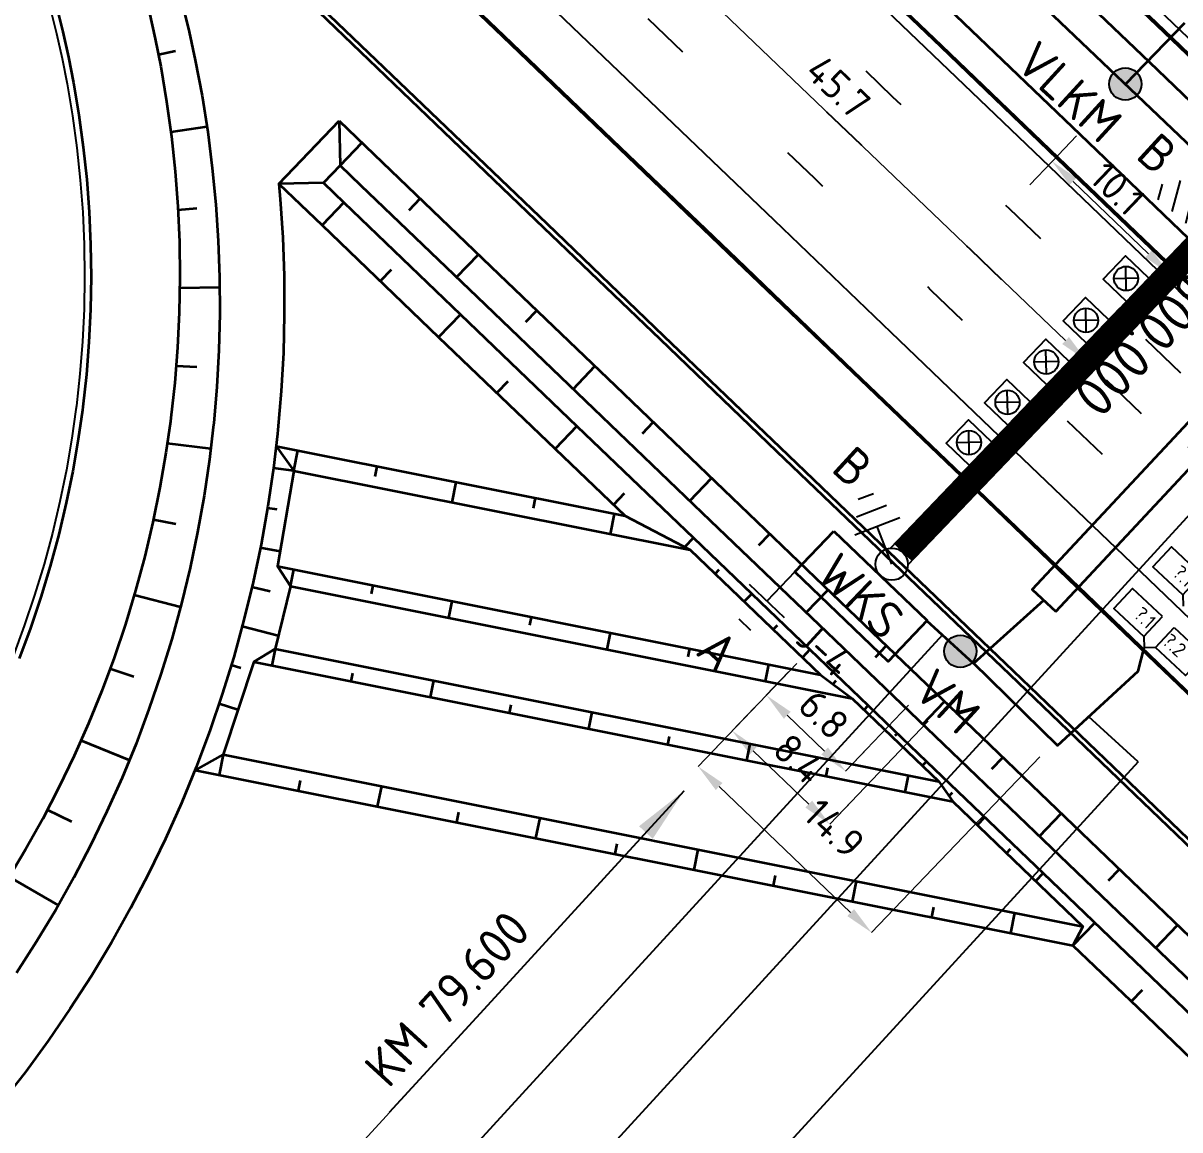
# Model space of a CAD drawing. Header units: metres. Extents: x 134219 to 139178, y 438661 to 444352.
# Drawn here: x 138514.3 to 138586, y 439137 to 439205.5 of the extents above; entities that cross this region are included whole.
import ezdxf
from ezdxf.enums import TextEntityAlignment as Align

# ---------------------------------------------------------------- set-up
doc = ezdxf.new("R2010")
doc.units = ezdxf.units.M
doc.linetypes.add('13strp', pattern=[4, 1, -3])
doc.linetypes.add('39strp', pattern=[12, 3, -9])
doc.layers.get('DEFPOINTS').update_dxf_attribs({"color": 193})
for name, color, linetype, lineweight in [('N-WE-AM-KILOMETRERING-S', 7, 'Continuous', 25), ('N-WE-KL-DATA-S', 10, 'Continuous', 25), ('N-WE-KL-DATA-T18', 1, 'Continuous', 18), ('N-WE-KL-DATA-T25', 7, 'Continuous', 25), ('N-WE-KL-ET_AARDING-S', 7, 'Continuous', 25), ('N-WE-KL-ET_AARDING_AARDELECTRODE-T18', 10, 'Continuous', 18), ('N-WE-KL-ET_AARDING_AARDELECTRODE-T25', 7, 'Continuous', 25), ('N-WE-KL-ET_HULPSTUK_MOF-S', 10, 'Continuous', 25), ('N-WE-KL-ET_LS_HULPSTUK_MOF-T18', 10, 'Continuous', 18), ('N-WE-KL-ET_LS_HULPSTUK_MOF-T25', 7, 'Continuous', 25), ('N-WE-KL-ET_LS_OV_KABEL-G', 10, 'KL-LS-OV-N', 35), ('N-WE-KL-ET_LS_OV_KABEL-M', 7, 'Continuous', 18), ('N-WE-KL-ET_LS_OV_KAST-G', 10, 'Continuous', 35), ('N-WE-KL-ET_MANTELBUIS-G', 10, 'Continuous', 35), ('N-WE-KL-MONITORING-T18', 1, 'Continuous', 25), ('N-WE-VW-BEWEGWIJZERING_DRAAGCONSTRUCTIE-PORTAAL-S', 10, 'Continuous', 25), ('N-WE-VW-BEWEGWIJZERING_DRAAGCONSTRUCTIE_PORTAAL_POER-S', 7, 'Continuous', 25), ('N-WE-VW-VS-S', 160, 'Continuous', 25), ('N-WE-VW-VS-T18', 10, 'Continuous', 18), ('N-WE-VW-VS-T25', 7, 'Continuous', 25), ('Utd-geleiderail-nw', 8, 'glm a2ee v014$0$f2m40080', 35), ('Utd-ondergr-nw', 8, '13strp', 35), ('X-XX-AL-AANPIJLING-G', 7, 'Continuous', 18), ('X-XX-AL-AANPIJLING-S', 7, 'Continuous', 25)]:
    doc.layers.add(name, color=color, linetype=linetype, lineweight=lineweight)
doc.layers.add('N-WE-KL-MONITORING-T25', color=2, linetype='Continuous')
doc.layers.add('Utd-weg-nw', color=8, linetype='Continuous')
doc.styles.add('alm a2ee v011$0$rtw_iso', font='NLCS-ISO.ttf')
doc.styles.add('ISO18', font='NLCS-ISO.ttf')
doc.styles.add('ISO25', font='NLCS-ISO.ttf')
doc.styles.add('NLCS-ISO', font='NLCS-ISO.ttf')
doc.styles.add('NLCS_18', font='NLCS-ISO.ttf', dxfattribs={"height": 1.8})
doc.linetypes.add('glm a2ee v014$0$f2m40080', pattern='A,2,-1,[160,RTW.shx,S=0.5,R=0,X=0,Y=0],-1', length=4)
doc.linetypes.add('KL-LS-OV-N', pattern='A,4,-1,[103,NLCS.SHX,S=0.75,R=0,X=0,Y=0],-1,4,-1.5,["0V",Standard,S=1,R=0,X=0,Y=-0.5],-3', length=14.5)
doc.dimstyles.new('NLCS_t18_pijl_Dimension_l3_h1', dxfattribs={"dimtxt": 1.8, "dimasz": 1.8, "dimexe": 2, "dimexo": 2, "dimgap": 0.7, "dimtad": 1, "dimdec": 1, "dimzin": 0, "dimdsep": 46, "dimtxsty": 'NLCS_18', "dimcen": 2.5, "dimdle": 2, "dimclrd": 256, "dimclre": 256, "dimclrt": 256, "dimadec": 1, "dimazin": 0, "dimtfac": 1, "dimtdec": 1, "dimtofl": 0, "dimtmove": 1, "dimatfit": 0, "dimfxl": 0, "dimtolj": 1, "dimtzin": 0, "dimlwd": 18, "dimlwe": 18, "dimarcsym": 0})
doc.dimstyles.new('UTD', dxfattribs={"dimtxt": 1.8, "dimasz": 1.8, "dimexe": 0, "dimexo": 0, "dimgap": 0.5, "dimtad": 1, "dimdec": 1, "dimzin": 1, "dimdsep": 46, "dimtxsty": 'ISO18', "dimcen": 2.5, "dimclrd": 256, "dimclre": 256, "dimclrt": 1, "dimadec": 0, "dimazin": 0, "dimtfac": 1, "dimtdec": 1, "dimtmove": 0, "dimatfit": 3, "dimfxl": 0, "dimlwd": -1, "dimlwe": -1, "dimarcsym": 0})

# ---------------------------------------------------------------- blocks, each defined once
blk = doc.blocks.new('SVW-BEWEGWIJZERING_DRAAGCONSTRUCTIE_PORTAAL_ANWB (A2 79.600 HRR)')
for points in [[(-0.084, 0.996), (19.997, 21.966)], [(0.999, -0.041), (21.08, 20.928)]]:
    blk.add_lwpolyline(points)
at = {"ltscale": 10}
blk.add_lwpolyline([(0.692, 0.722, 1.5, 1.5, 0), (20.304, 21.202, 0, 0, 0)], format="xyseb", dxfattribs=at)
blk = doc.blocks.new('SKL-DATA_SIGNAALGEVER_DYNAMISCH-SO')
blk.add_line((0, 2), (0, -2))
blk.add_lwpolyline([(0, -1), (0, 1), (-2, 1), (-2, -1)], close=True)
for points in [[(-0.47, -0.53), (-1.53, 0.53)], [(-0.47, 0.53), (-1.53, -0.53)]]:
    blk.add_lwpolyline(points)
blk.add_circle((-1, 0), 0.75)
at = {"layer": 'N-WE-KL-DATA-T18', "linetype": 'ByBlock', "style": 'NLCS-ISO', "flags": 1}
for tag, p in [('LEVERANCIER', (0, -6.431)), ('BEHOREND_BIJ_PORTAAL_(CONSTRUCTIENUMMER)', (0, -10.215)), ('LOCATIE', (0, -14)), ('TYPE_SIGNAALGEVER', (0, -17.784)), ('PB-ADRES', (0, -21.569)), ('RIJSTROOK_(1,2,3,ETC.)', (0, -25.353)), ('BPS-CODERING', (0, -29.138)), ('OVERIGE_OPMERKING(EN)_1', (0, -32.922)), ('OVERIGE_OPMERKING(EN)_2', (0, -36.707))]:
    blk.add_attdef(tag, p, '', height=1.8, dxfattribs=at)
at = {"layer": 'N-WE-KL-DATA-T25', "linetype": 'ByBlock', "style": 'NLCS-ISO'}
blk.add_attdef('OMSCHRIJVING_T.B.V._LEGENDA', (0, 4.715), '', height=2.5, dxfattribs=at)
blk = doc.blocks.new('SVW-VS_KAST_BERMKAST-SO')
blk.add_lwpolyline([(-4, -1), (4, -1), (4, -4.5), (-4, -4.5)], close=True)
at = {"layer": 'N-WE-VW-VS-T18', "style": 'NLCS-ISO', "flags": 1}
for tag, p in [('OMSCHRIJVING_LEGENDA', (0, -11.181)), ('CONSTRUCTIENUMMER', (0, -14.965)), ('LOCATIE', (0, -18.75)), ('BPS-CODERING', (0, -22.534)), ('NAAM_TB_POORTNUMMER_1', (0, -26.319)), ('CLID_POORTNUMMER_1', (0, -30.103)), ('IP-ADRES_POORTNUMMER_1', (0, -33.888)), ('NAAM_TB_POORTNUMMER_2', (0, -37.672)), ('CLID_POORTNUMMER_2', (0, -41.457)), ('IP-ADRES_POORTNUMMER_2', (0, -45.241)), ('NAAM_TB_POORTNUMMER_3', (0, -49.026)), ('CLID_POORTNUMMER_3', (0, -52.81)), ('IP-ADRES_POORTNUMMER_3', (0, -56.595)), ('NAAM_TB_POORTNUMMER_4', (0, -60.379)), ('CLID_POORTNUMMER_4', (0, -64.164)), ('IP-ADRES_POORTNUMMER_4', (0, -67.948)), ('NAAM_SWITCH', (0, -71.733)), ('IP-ADRES_SWITCH', (0, -75.517)), ('VOEDINGSPUNT', (0, -79.302)), ('POSITIE_X', (0, -86.871)), ('POSITIE_Y', (0, -90.655)), ('OVERIGE_OPMERKING(EN)_1', (0, -94.44)), ('OVERIGE_OPMERKING(EN)_2', (0, -98.224))]:
    blk.add_attdef(tag, p, '', height=1.8, dxfattribs=at)
at = {"layer": 'N-WE-VW-VS-T18', "style": 'NLCS-ISO'}
blk.add_attdef('GROEPSNUMMER', (0, -83.086), '', height=1.8, dxfattribs=at)
at = {"layer": 'N-WE-VW-VS-T25', "style": 'NLCS-ISO'}
blk.add_attdef('SOORT_KAST', text='', height=2.25, dxfattribs=at).set_placement((0, -2.75), align=Align.MIDDLE_CENTER)
blk = doc.blocks.new('SVW-TDI_HULP_DETECTIELUS-SO')
blk.add_line((0.5, 0.5), (0, 0))
at = {"color": 0, "linetype": 'ByBlock'}
blk.add_lwpolyline([(0.5, 2.192), (3.038, 2.192), (3.038, 0.5), (0.5, 0.5)], close=True, dxfattribs=at)
at = {"layer": 'N-WE-VW-VS-T18', "linetype": 'ByBlock', "style": 'NLCS-ISO', "flags": 1}
for tag, p in [('OMSCHRIJVING_LEGENDA', (7.741, -6.192)), ('NABIJ_PORTAAL', (7.741, -9.976)), ('LOCATIE', (7.741, -13.761)), ('RIJSTROKEN', (7.741, -17.545)), ('OVERIGE_OPMERKING(EN)_1', (7.741, -21.33)), ('OVERIGE_OPMERKING(EN)_2', (7.741, -25.114))]:
    blk.add_attdef(tag, p, '', height=1.8, dxfattribs=at)
at = {"layer": 'N-WE-VW-VS-T25', "linetype": 'ByBlock', "style": 'NLCS-ISO'}
blk.add_attdef('LUSNUMMER', text='', height=1.8, dxfattribs=at).set_placement((2.264, 1.346), align=Align.MIDDLE)
blk = doc.blocks.new('SKL-ET_HULP_MOF_VERBINDINGSMOF-SO')
at = {"ltscale": 10}
h = blk.add_hatch(color=256, dxfattribs=at)
edge = h.paths.add_edge_path()
edge.add_arc((0, 0), 1, 0, 360)
blk.add_circle((0, 0), 1)
at = {"layer": 'N-WE-KL-MONITORING-T18', "style": 'ISO18', "flags": 1}
for tag, p in [('OMSCHRIJVING_LEGENDA', (0, -8.431)), ('LOCATIE', (0, -12.215)), ('MASTNUMMER', (0, -16)), ('VAN', (0, -19.784)), ('NAAR', (0, -23.569)), ('VOEDINGSPUNT', (0, -27.353)), ('GROEPSNUMMER', (0, -31.138)), ('OVERIGE_OPMERKING(EN)_1', (0, -34.922)), ('OVERIGE_OPMERKING(EN)_2', (0, -38.707))]:
    blk.add_attdef(tag, p, '', height=1.8, dxfattribs=at)
at = {"layer": 'N-WE-KL-MONITORING-T25', "style": 'ISO25'}
blk.add_attdef('SOORT_MOF', (0, 2.715), '', height=2.25, dxfattribs=at)
blk = doc.blocks.new('SKL-ET_AARDING_AARDELECTRODE-SO')
for points in [[(2.5, 1.5), (2.5, -1.5)], [(3.5, 1), (3.5, -1)], [(0, 0), (2.5, 0)], [(4.5, -0.5), (4.5, 0.5)]]:
    blk.add_lwpolyline(points)
at = {"layer": 'N-WE-KL-ET_AARDING_AARDELECTRODE-T18', "style": 'NLCS-ISO', "flags": 1}
for tag, p in [('OMSCHRIJVING_LEGENDA', (0, -8.635)), ('CONSTRUCTIENUMMER', (0, -12.42)), ('LOCATIE', (0, -16.204)), ('OVERIGE_OPMERKING(EN)_1', (0, -19.989)), ('OVERIGE_OPMERKING(EN)_2', (0, -23.773))]:
    blk.add_attdef(tag, p, '', height=1.8, dxfattribs=at)
at = {"layer": 'N-WE-KL-ET_AARDING_AARDELECTRODE-T25', "style": 'NLCS-ISO'}
blk.add_attdef('TYPE_SYMBOOL', (0, 4.405), '', height=2.25, dxfattribs=at)
blk = doc.blocks.new('SKL-ET_AARDING_AARDELEKTRODE-SO (1)')
for points in [[(2.5, 1.5), (2.5, -1.5)], [(3.5, 1), (3.5, -1)], [(0, 0), (2.5, 0)], [(4.5, -0.5), (4.5, 0.5)]]:
    blk.add_lwpolyline(points)
at = {"layer": 'N-WE-KL-ET_AARDING_AARDELECTRODE-T18', "style": 'NLCS-ISO', "flags": 1}
for tag, p in [('OMSCHRIJVING_LEGENDA', (0, -8.635)), ('CONSTRUCTIENUMMER', (0, -12.42)), ('LOCATIE', (0, -16.204)), ('OVERIGE_OPMERKING(EN)_1', (0, -19.989)), ('OVERIGE_OPMERKING(EN)_2', (0, -23.773))]:
    blk.add_attdef(tag, p, '', height=1.8, dxfattribs=at)
at = {"layer": 'N-WE-KL-ET_AARDING_AARDELECTRODE-T25', "style": 'NLCS-ISO'}
blk.add_attdef('TYPE_SYMBOOL', (0, 4.405), '', height=2.25, dxfattribs=at)
blk = doc.blocks.new('SVW-BEWEGWIJZERING_DRAAGCONSTRUCTIE_PORTAAL')
blk.add_circle((0, 0), 1)
at = {"layer": 'N-WE-KL-MONITORING-T18', "style": 'ISO18', "flags": 1}
for tag, p in [('OMSCHRIJVING_LEGENDA', (9, -7.431)), ('CONSTRUCTIENUMMER', (9, -11.215)), ('LOCATIE', (9, -15)), ('LENGTE_PORTAAL', (9, -18.784)), ('TYPE_PORTAAL', (9, -22.569)), ('BPS-CODERING', (9, -26.353)), ('OVERIGE_OPMERKING(EN)_1', (9, -30.138)), ('OVERIGE_OPMERKING(EN)_2', (9, -33.922))]:
    blk.add_attdef(tag, p, '', height=1.8, dxfattribs=at)
blk = doc.blocks.new('SVW-BEWEGWIJZERING_DRAAGCONSTRUCTIE_PORTAAL_POER-SO')
blk.add_circle((0, 0), 1)
at = {"layer": 'N-WE-KL-MONITORING-T18', "style": 'ISO18', "flags": 1}
for tag, p in [('OMSCHRIJVING_LEGENDA', (0, 28.559)), ('CONSTRUCTIENUMMER', (0, 24.775)), ('LOCATIE', (0, 20.99)), ('TYPE_POER', (0, 17.206)), ('POSITIE_POER', (0, 13.421)), ('OVERIGE_OPMERKING(EN)_1', (0, 9.637)), ('OVERIGE_OPMERKING(EN)_2', (0, 5.852))]:
    blk.add_attdef(tag, p, '', height=1.8, dxfattribs=at)
blk = doc.blocks.new('SKL-ET_HULP_VERGROTELUSKOPPELMOF-SO')
at = {"ltscale": 10}
h = blk.add_hatch(color=256, dxfattribs=at)
edge = h.paths.add_edge_path()
edge.add_arc((0, 0), 1, 0, 360)
blk.add_circle((0, 0), 1)
at = {"layer": 'N-WE-KL-ET_LS_HULPSTUK_MOF-T18', "style": 'NLCS-ISO', "flags": 1}
for tag, p in [('OMSCHRIJVING_LEGENDA', (0, -8.431)), ('CONSTRUCTIENUMMER', (0, -12.215)), ('LOCATIE', (0, -16)), ('AANTAL_LUSPAREN', (0, -19.784)), ('POSITIE_X', (0, -23.569)), ('POSITIE_Y', (0, -27.353)), ('OVERIGE_OPMERKING(EN)_1', (0, -31.138)), ('OVERIGE_OPMERKING(EN)_2', (0, -34.922))]:
    blk.add_attdef(tag, p, '', height=1.8, dxfattribs=at)
at = {"layer": 'N-WE-KL-ET_LS_HULPSTUK_MOF-T25', "style": 'NLCS-ISO'}
blk.add_attdef('SOORT_MOF', (0, 2.715), '', height=2.25, dxfattribs=at)
blk = doc.blocks.new('SAL-AM_KILOMETRERING-SO')
blk.add_lwpolyline([(-37, 0), (-28, 0), (-10, 0)])
at = {"style": 'ISO25'}
blk.add_text('KM', height=2.25, dxfattribs=at).set_placement((-36, 1))
blk.add_attdef('KM', (-31, 1), '', height=2.25, dxfattribs=at)
blk = doc.blocks.new('*D373')
at = {"layer": 'DEFPOINTS', "color": 0, "transparency": 16777216}
for p in [(138560.381, 439163.892), (138565.294, 439159.187), (138565.294, 439159.187)]:
    blk.add_point(p, dxfattribs=at)
at = {"layer": 'N-WE-KL-ET_LS_OV_KABEL-M', "lineweight": 18, "transparency": 16777216}
for p, q in [((138560.381, 439163.892), (138561.764, 439165.337)), ((138565.294, 439159.187), (138566.677, 439160.632))]:
    blk.add_line(p, q, dxfattribs=at)
at = {"layer": 'N-WE-KL-ET_LS_OV_KABEL-M', "linetype": 'Continuous', "lineweight": 18, "transparency": 16777216}
blk.add_line((138561.681, 439162.647), (138563.994, 439160.432), dxfattribs=at)
at = {"layer": 'N-WE-KL-ET_LS_OV_KABEL-M', "transparency": 16777216}
for points in [[(138561.888, 439162.864), (138561.473, 439162.43), (138560.381, 439163.892)], [(138564.201, 439160.649), (138563.786, 439160.216), (138565.294, 439159.187)]]:
    blk.add_solid(points, dxfattribs=at)
at = {"layer": 'N-WE-KL-ET_LS_OV_KABEL-M', "transparency": 16777216, "insert": (138563.944, 439162.695), "char_height": 1.8, "attachment_point": 5, "rotation": 316.2393, "style": 'NLCS_18'}
blk.add_mtext('\\A1;6.8', dxfattribs=at)
blk = doc.blocks.new('*D374')
at = {"layer": 'DEFPOINTS', "color": 0, "transparency": 16777216}
for p in [(138558.269, 439161.687), (138564.31, 439155.901), (138564.31, 439155.901)]:
    blk.add_point(p, dxfattribs=at)
at = {"layer": 'N-WE-KL-ET_LS_OV_KABEL-M', "lineweight": 18, "transparency": 16777216}
for p, q in [((138558.269, 439161.687), (138559.652, 439163.131)), ((138564.31, 439155.901), (138565.693, 439157.345))]:
    blk.add_line(p, q, dxfattribs=at)
at = {"layer": 'N-WE-KL-ET_LS_OV_KABEL-M', "linetype": 'Continuous', "lineweight": 18, "transparency": 16777216}
blk.add_line((138559.569, 439160.442), (138563.01, 439157.146), dxfattribs=at)
at = {"layer": 'N-WE-KL-ET_LS_OV_KABEL-M', "transparency": 16777216}
for points in [[(138559.776, 439160.658), (138559.361, 439160.225), (138558.269, 439161.687)], [(138563.218, 439157.363), (138562.803, 439156.929), (138564.31, 439155.901)]]:
    blk.add_solid(points, dxfattribs=at)
at = {"layer": 'N-WE-KL-ET_LS_OV_KABEL-M', "transparency": 16777216, "insert": (138562.396, 439159.949), "char_height": 1.8, "attachment_point": 5, "rotation": 316.2393, "style": 'NLCS_18'}
blk.add_mtext('\\A1;8.4', dxfattribs=at)
blk = doc.blocks.new('*D375')
at = {"layer": 'DEFPOINTS', "color": 0, "transparency": 16777216}
for p in [(138556.157, 439159.481), (138566.907, 439149.186), (138566.907, 439149.186)]:
    blk.add_point(p, dxfattribs=at)
at = {"layer": 'N-WE-KL-ET_LS_OV_KABEL-M', "lineweight": 18, "transparency": 16777216}
for p, q in [((138556.157, 439159.481), (138557.54, 439160.926)), ((138566.907, 439149.186), (138568.29, 439150.631))]:
    blk.add_line(p, q, dxfattribs=at)
at = {"layer": 'N-WE-KL-ET_LS_OV_KABEL-M', "linetype": 'Continuous', "lineweight": 18, "transparency": 16777216}
blk.add_line((138557.457, 439158.236), (138565.607, 439150.431), dxfattribs=at)
at = {"layer": 'N-WE-KL-ET_LS_OV_KABEL-M', "transparency": 16777216}
for points in [[(138557.664, 439158.453), (138557.249, 439158.019), (138556.157, 439159.481)], [(138565.814, 439150.648), (138565.399, 439150.214), (138566.907, 439149.186)]]:
    blk.add_solid(points, dxfattribs=at)
at = {"layer": 'N-WE-KL-ET_LS_OV_KABEL-M', "transparency": 16777216, "insert": (138564.592, 439155.638), "char_height": 1.8, "attachment_point": 5, "rotation": 316.2393, "style": 'NLCS_18'}
blk.add_mtext('\\A1;14.9', dxfattribs=at)
blk = doc.blocks.new('*D379')
at = {"layer": 'DEFPOINTS', "color": 0, "transparency": 16777216}
for p in [(138578.082, 439196.948), (138578.082, 439196.948), (138585.361, 439189.977)]:
    blk.add_point(p, dxfattribs=at)
at = {"layer": 'N-WE-KL-ET_LS_OV_KABEL-M', "lineweight": 18, "transparency": 16777216}
for p, q in [((138578.082, 439196.948), (138576.699, 439195.503)), ((138585.361, 439189.977), (138583.978, 439188.532))]:
    blk.add_line(p, q, dxfattribs=at)
at = {"layer": 'N-WE-KL-ET_LS_OV_KABEL-M', "linetype": 'Continuous', "lineweight": 18, "transparency": 16777216}
blk.add_line((138584.061, 439191.222), (138579.382, 439195.703), dxfattribs=at)
at = {"layer": 'N-WE-KL-ET_LS_OV_KABEL-M', "transparency": 16777216}
for points in [[(138579.589, 439195.919), (138579.174, 439195.486), (138578.082, 439196.948)], [(138584.268, 439191.438), (138583.853, 439191.005), (138585.361, 439189.977)]]:
    blk.add_solid(points, dxfattribs=at)
at = {"layer": 'N-WE-KL-ET_LS_OV_KABEL-M', "transparency": 16777216, "insert": (138582.14, 439195.276), "char_height": 1.8, "attachment_point": 5, "rotation": 316.2393, "style": 'NLCS_18'}
blk.add_mtext('\\A1;10.1', dxfattribs=at)
blk = doc.blocks.new('*D383')
at = {"layer": 'DEFPOINTS', "color": 0, "transparency": 16777216}
for p in [(138547.239, 439216.191), (138547.239, 439216.191), (138580.219, 439184.608)]:
    blk.add_point(p, dxfattribs=at)
at = {"layer": 'N-WE-KL-ET_LS_OV_KABEL-M', "lineweight": 18, "transparency": 16777216}
for p, q in [((138547.239, 439216.191), (138545.856, 439214.747)), ((138580.219, 439184.608), (138578.836, 439183.163))]:
    blk.add_line(p, q, dxfattribs=at)
at = {"layer": 'N-WE-KL-ET_LS_OV_KABEL-M', "linetype": 'Continuous', "lineweight": 18, "transparency": 16777216}
blk.add_line((138578.919, 439185.853), (138548.539, 439214.946), dxfattribs=at)
at = {"layer": 'N-WE-KL-ET_LS_OV_KABEL-M', "transparency": 16777216}
for points in [[(138548.747, 439215.163), (138548.332, 439214.729), (138547.239, 439216.191)], [(138579.127, 439186.069), (138578.712, 439185.636), (138580.219, 439184.608)]]:
    blk.add_solid(points, dxfattribs=at)
at = {"layer": 'N-WE-KL-ET_LS_OV_KABEL-M', "transparency": 16777216, "insert": (138564.836, 439201.555), "char_height": 1.8, "attachment_point": 5, "rotation": 316.2393, "style": 'NLCS_18'}
blk.add_mtext('\\A1;45.7', dxfattribs=at)

msp = doc.modelspace()

# ---------------------------------------------------------------- linework, layer by layer
at = {"layer": 'N-WE-KL-ET_LS_OV_KABEL-G', "flags": 128}
for points, elevation in [([(138165.545, 439600.739), (138425.823, 439351.408), (138520.256, 439261.976), (138566.891, 439216.723), (138597.648, 439187.422)], 1.379), ([(138586.279, 439205.507), (138582.621, 439201.737)], 1.473), ([(138577.557, 439169.762), (138573.216, 439165.857), (138570.334, 439168.502)], 0.402), ([(138573.181, 439165.921), (138578.411, 439160.776), (138583.413, 439165.369), (138583.791, 439166.817)], 1.004)]:
    msp.add_lwpolyline(points, dxfattribs=dict(at, elevation=elevation))
at = {"layer": 'N-WE-KL-ET_LS_OV_KABEL-M'}
for points, elevation in [([(138579.593, 439198.526), (138578.082, 439196.948)], 1.473), ([(138569.198, 439163.264), (138565.294, 439159.187)], 0.402)]:
    msp.add_lwpolyline(points, dxfattribs=dict(at, elevation=elevation))
for points in [[(138589.146, 439193.929), (138585.361, 439189.977)], [(138562.267, 439165.861), (138556.157, 439159.481)], [(138570.418, 439162.279), (138564.31, 439155.901)], [(138577.325, 439160.064), (138566.907, 439149.186)]]:
    msp.add_lwpolyline(points, dxfattribs=at)
at = {"layer": 'N-WE-KL-ET_MANTELBUIS-G', "flags": 128}
msp.add_lwpolyline([(138578.307, 439169.071), (138596.154, 439188.158), (138594.693, 439189.524), (138576.846, 439170.437)], close=True, dxfattribs=at)
at = {"layer": 'Utd-geleiderail-nw', "linetype": 'Continuous', "flags": 128}
for points in [[(138478.762, 439295.504), (138485.981, 439288.583), (138493.199, 439281.662), (138500.417, 439274.742), (138507.636, 439267.821), (138514.854, 439260.9), (138522.072, 439253.98), (138529.29, 439247.059), (138536.509, 439240.138), (138543.727, 439233.218), (138550.945, 439226.297), (138558.164, 439219.376), (138565.382, 439212.455), (138572.6, 439205.535), (138579.819, 439198.614), (138587.037, 439191.693), (138594.255, 439184.773), (138601.474, 439177.852), (138608.692, 439170.931), (138615.91, 439164.011), (138623.128, 439157.09), (138630.347, 439150.169)], [(138490.272, 439293.059), (138497.49, 439286.138), (138504.708, 439279.217), (138511.926, 439272.296), (138519.145, 439265.376), (138526.363, 439258.455), (138533.581, 439251.534), (138540.8, 439244.614), (138548.018, 439237.693), (138555.236, 439230.772), (138562.455, 439223.851), (138569.673, 439216.931), (138576.891, 439210.01), (138584.109, 439203.089), (138591.328, 439196.169), (138598.546, 439189.248), (138605.764, 439182.327), (138612.983, 439175.407), (138620.201, 439168.486), (138627.419, 439161.565)]]:
    msp.add_lwpolyline(points, dxfattribs=at)
at = {"layer": 'Utd-ondergr-nw', "linetype": 'Continuous', "flags": 128}
for points in [[(138491.642, 439294.488), (138498.86, 439287.567), (138506.078, 439280.646), (138513.297, 439273.726), (138520.515, 439266.805), (138527.733, 439259.884), (138534.952, 439252.964), (138542.17, 439246.043), (138549.388, 439239.122), (138556.607, 439232.201), (138563.825, 439225.281), (138571.043, 439218.36), (138578.261, 439211.439), (138585.48, 439204.519), (138592.698, 439197.598), (138599.916, 439190.677), (138607.135, 439183.756), (138614.353, 439176.836), (138621.571, 439169.915), (138628.79, 439162.994)], [(138491.69, 439294.538), (138498.909, 439287.618), (138506.127, 439280.697), (138513.345, 439273.776), (138520.563, 439266.855), (138527.782, 439259.935), (138535, 439253.014), (138542.218, 439246.093), (138549.437, 439239.173), (138556.655, 439232.252), (138563.873, 439225.331), (138571.092, 439218.411), (138578.31, 439211.49), (138585.528, 439204.569), (138592.746, 439197.648), (138599.965, 439190.728), (138607.183, 439183.807), (138614.401, 439176.886), (138621.62, 439169.966), (138628.838, 439163.045)], [(138477.344, 439294.024), (138484.562, 439287.103), (138491.78, 439280.183), (138498.999, 439273.262), (138506.217, 439266.341), (138513.435, 439259.421), (138520.653, 439252.5), (138527.872, 439245.579), (138535.09, 439238.658), (138542.308, 439231.738), (138549.527, 439224.817), (138556.745, 439217.896), (138563.963, 439210.976), (138571.182, 439204.055), (138578.4, 439197.134), (138585.618, 439190.214), (138592.836, 439183.293), (138600.055, 439176.372), (138607.273, 439169.451), (138614.491, 439162.531), (138621.71, 439155.61), (138628.928, 439148.689)], [(138477.392, 439294.075), (138484.61, 439287.154), (138491.829, 439280.233), (138499.047, 439273.313), (138506.265, 439266.392), (138513.484, 439259.471), (138520.702, 439252.55), (138527.92, 439245.63), (138535.138, 439238.709), (138542.357, 439231.788), (138549.575, 439224.868), (138556.793, 439217.947), (138564.012, 439211.026), (138571.23, 439204.105), (138578.448, 439197.185), (138585.667, 439190.264), (138592.885, 439183.343), (138600.103, 439176.423), (138607.322, 439169.502), (138614.54, 439162.581), (138621.758, 439155.661), (138628.976, 439148.74)], [(138516.405, 439222.216), (138517.927, 439220.757), (138525.145, 439213.836), (138532.363, 439206.916), (138539.582, 439199.995), (138546.8, 439193.074), (138554.018, 439186.154), (138561.237, 439179.233), (138568.455, 439172.312), (138575.673, 439165.391), (138582.891, 439158.471), (138590.11, 439151.55), (138597.328, 439144.629), (138604.546, 439137.709), (138611.765, 439130.788), (138618.983, 439123.867), (138626.201, 439116.947), (138633.42, 439110.026), (138639.156, 439104.526)], [(138520.128, 439218.219), (138524.931, 439213.614), (138532.15, 439206.693), (138539.368, 439199.772), (138546.586, 439192.852), (138553.805, 439185.931), (138561.023, 439179.01), (138568.241, 439172.089), (138575.46, 439165.169), (138582.678, 439158.248), (138589.896, 439151.327), (138597.114, 439144.407), (138604.333, 439137.486), (138611.551, 439130.565), (138618.769, 439123.645), (138625.988, 439116.724), (138633.206, 439109.803), (138637.273, 439105.904)], [(138536.848, 439211.593), (138544.066, 439204.672), (138551.285, 439197.752), (138558.503, 439190.831), (138565.721, 439183.91), (138572.939, 439176.99), (138580.158, 439170.069), (138587.376, 439163.148), (138594.594, 439156.228), (138601.813, 439149.307), (138609.031, 439142.386), (138616.249, 439135.465), (138623.468, 439128.545), (138630.686, 439121.624)], [(138536.896, 439211.644), (138544.115, 439204.723), (138551.333, 439197.802), (138558.551, 439190.882), (138565.77, 439183.961), (138572.988, 439177.04), (138580.206, 439170.119), (138587.424, 439163.199), (138594.643, 439156.278), (138601.861, 439149.357), (138609.079, 439142.437), (138616.298, 439135.516), (138623.516, 439128.595), (138630.734, 439121.675)], [(138524.198, 439206.713), (138524.624, 439204.966), (138525.008, 439203.208), (138525.428, 439200.996), (138525.781, 439198.77), (138526.067, 439196.532), (138526.284, 439194.286), (138526.434, 439192.032), (138526.515, 439189.774), (138526.527, 439187.512), (138526.471, 439185.25), (138526.345, 439182.989), (138526.151, 439180.731), (138526.127, 439180.493), (138525.889, 439178.478), (138525.557, 439176.232), (138525.158, 439173.996), (138524.69, 439171.771), (138524.155, 439169.56), (138523.552, 439167.364), (138522.882, 439165.185), (138522.145, 439163.027), (138521.343, 439160.889), (138520.475, 439158.776), (138519.543, 439156.688), (138518.547, 439154.627), (138517.487, 439152.596), (138516.366, 439150.596), (138515.183, 439148.629), (138513.94, 439146.698)], [(138516.414, 439206.53), (138516.803, 439204.967), (138517.154, 439203.395), (138517.466, 439201.815), (138517.802, 439199.828), (138518.076, 439197.831), (138518.289, 439195.827), (138518.44, 439193.817), (138518.529, 439191.804), (138518.556, 439189.789), (138518.522, 439187.774), (138518.425, 439185.761), (138518.266, 439183.752), (138518.046, 439181.749), (138518.019, 439181.539), (138517.764, 439179.753), (138517.421, 439177.767), (138517.016, 439175.793), (138516.552, 439173.832), (138516.027, 439171.886), (138515.443, 439169.958), (138514.799, 439168.048), (138514.097, 439166.159)], [(138522.156, 439206.231), (138522.536, 439204.527), (138522.874, 439202.814), (138523.238, 439200.66), (138523.536, 439198.496), (138523.766, 439196.324), (138523.93, 439194.145), (138524.027, 439191.963), (138524.056, 439189.779), (138524.019, 439187.594), (138523.914, 439185.412), (138523.742, 439183.235), (138523.503, 439181.063), (138523.474, 439180.835), (138523.197, 439178.9), (138522.825, 439176.748), (138522.387, 439174.607), (138521.883, 439172.482), (138521.315, 439170.373), (138520.681, 439168.282), (138519.984, 439166.212), (138519.223, 439164.164), (138518.399, 439162.141), (138517.514, 439160.143), (138516.568, 439158.175), (138515.561, 439156.236), (138514.496, 439154.329), (138513.372, 439152.455)], [(138523.782, 439203.777), (138522.729, 439203.549)], [(138533.926, 439199.449), (138536.6, 439196.885), (138543.818, 439189.964), (138551.036, 439183.044), (138558.255, 439176.123), (138565.473, 439169.202), (138572.691, 439162.281), (138579.91, 439155.361), (138587.128, 439148.44), (138594.346, 439141.519), (138601.564, 439134.599), (138608.783, 439127.678), (138610.854, 439125.692)], [(138525.731, 439199.088), (138523.5, 439198.759)], [(138533.984, 439196.692), (138535.333, 439198.099)], [(138533.984, 439196.692), (138535.25, 439195.477), (138542.469, 439188.557), (138549.687, 439181.636), (138556.905, 439174.715), (138564.124, 439167.795), (138571.342, 439160.874), (138578.56, 439153.953), (138585.778, 439147.033), (138592.997, 439140.112), (138600.215, 439133.191), (138607.433, 439126.27), (138608.097, 439125.634)], [(138532.946, 439195.609), (138534.212, 439194.395), (138541.431, 439187.474), (138548.649, 439180.553), (138555.867, 439173.633), (138563.085, 439166.712), (138570.304, 439159.791), (138577.522, 439152.87), (138584.74, 439145.95), (138591.959, 439139.029), (138599.177, 439132.108), (138606.395, 439125.188), (138607.059, 439124.551)], [(138530.189, 439195.551), (138530.271, 439194.611), (138530.429, 439192.236), (138530.514, 439189.857), (138530.527, 439187.473), (138530.467, 439185.09), (138530.335, 439182.707), (138530.131, 439180.328), (138530.105, 439180.078), (138529.854, 439177.954), (138529.505, 439175.588), (138529.084, 439173.232), (138528.592, 439170.889), (138528.027, 439168.559), (138527.392, 439166.246), (138526.687, 439163.952), (138525.911, 439161.678), (138525.066, 439159.427), (138524.152, 439157.201), (138523.17, 439155.002), (138522.121, 439152.832), (138521.006, 439150.693), (138519.825, 439148.587), (138518.579, 439146.516), (138517.27, 439144.482), (138515.899, 439142.487), (138514.466, 439140.533), (138512.973, 439138.621)], [(138530.189, 439195.551), (138532.863, 439192.987), (138540.081, 439186.066), (138547.299, 439179.146), (138551.631, 439174.992)], [(138534.212, 439194.395), (138532.863, 439192.987)], [(138538.268, 439193.935), (138538.943, 439194.639)], [(138525.117, 439194.028), (138523.94, 439193.935)], [(138541.202, 439189.771), (138542.552, 439191.178)], [(138537.147, 439190.231), (138536.472, 439189.527)], [(138526.518, 439189.128), (138524.045, 439189.098)], [(138545.486, 439187.014), (138546.161, 439187.718)], [(138541.431, 439187.474), (138540.081, 439186.066)], [(138525.116, 439184.202), (138523.824, 439184.273)], [(138548.421, 439182.85), (138549.77, 439184.258)], [(138544.365, 439183.31), (138543.69, 439182.606)], [(138548.649, 439180.553), (138547.299, 439179.146)], [(138552.704, 439180.094), (138553.379, 439180.797)], [(138525.968, 439179.151), (138523.28, 439179.481)], [(138530.021, 439179.309), (138531.119, 439177.79), (138530.111, 439171.873), (138530.919, 439170.64), (138529.952, 439166.754), (138528.633, 439165.947), (138526.731, 439160.209), (138524.998, 439159.255)], [(138530.021, 439179.309), (138551.631, 439174.992)], [(138531.119, 439177.79), (138531.368, 439179.04)], [(138531.118, 439177.787), (138529.854, 439177.954)], [(138531.119, 439177.79), (138555.671, 439172.885)], [(138536.147, 439177.436), (138536.272, 439178.061)], [(138540.925, 439175.831), (138541.175, 439177.081)], [(138555.639, 439175.929), (138556.988, 439177.337)], [(138551.583, 439176.389), (138550.908, 439175.685)], [(138545.953, 439175.477), (138546.078, 439176.102)], [(138530.089, 439175.382), (138529.486, 439175.481)], [(138550.731, 439173.872), (138550.981, 439175.122)], [(138551.631, 439174.992), (138555.671, 439172.885), (138563.733, 439165.156), (138565.691, 439163.694), (138571.065, 439158.542), (138571.929, 439157.298), (138579.989, 439149.57), (138579.376, 439148.392)], [(138523.806, 439174.478), (138522.415, 439174.745)], [(138555.867, 439173.633), (138555.324, 439173.066)], [(138559.923, 439173.173), (138560.598, 439173.877)], [(138530.265, 439172.78), (138529.04, 439173.022)], [(138530.111, 439171.873), (138563.733, 439165.156)], [(138530.919, 439170.64), (138531.125, 439171.671)], [(138557.438, 439171.659), (138557.205, 439171.415)], [(138529.645, 439170.317), (138528.516, 439170.577)], [(138530.919, 439170.64), (138565.691, 439163.694)], [(138535.925, 439170.176), (138536.028, 439170.691)], [(138524.093, 439169.337), (138521.228, 439170.086)], [(138559.476, 439170.172), (138559.009, 439169.685)], [(138562.857, 439169.009), (138564.207, 439170.416)], [(138540.725, 439168.681), (138540.931, 439169.712)], [(138545.731, 439168.217), (138545.834, 439168.732)], [(138530.153, 439167.56), (138527.915, 439168.151)], [(138550.531, 439166.723), (138550.737, 439167.753)], [(138561.047, 439168.198), (138560.814, 439167.955)], [(138567.141, 439166.252), (138567.816, 439166.956)], [(138529.952, 439166.754), (138529.747, 439165.725)], [(138529.952, 439166.754), (138571.065, 439158.542)], [(138555.537, 439166.258), (138555.64, 439166.773)], [(138563.085, 439166.712), (138562.618, 439166.225)], [(138521.197, 439165.037), (138519.729, 439165.528)], [(138527.842, 439165.565), (138527.238, 439165.745)], [(138528.633, 439165.947), (138571.929, 439157.298)], [(138560.338, 439164.764), (138560.543, 439165.793)], [(138534.753, 439165.26), (138534.65, 439164.745)], [(138539.759, 439164.796), (138539.553, 439163.766)], [(138564.697, 439164.781), (138564.505, 439164.58)], [(138527.648, 439162.974), (138526.485, 439163.361)], [(138570.075, 439162.088), (138571.425, 439163.496)], [(138544.559, 439163.301), (138544.456, 439162.786)], [(138549.565, 439162.837), (138549.359, 439161.807)], [(138566.435, 439162.981), (138566.695, 439163.252)], [(138554.365, 439161.342), (138554.262, 439160.827)], [(138568.369, 439161.386), (138568.499, 439161.521)], [(138520.921, 439159.862), (138517.932, 439161.087)], [(138559.371, 439160.878), (138559.165, 439159.848)], [(138526.731, 439160.209), (138526.481, 439158.959)], [(138526.731, 439160.209), (138579.989, 439149.57)], [(138570.044, 439159.52), (138570.304, 439159.791)], [(138574.359, 439159.331), (138575.034, 439160.035)], [(138524.998, 439159.255), (138579.376, 439148.392)], [(138564.171, 439159.383), (138564.069, 439158.868)], [(138531.509, 439158.604), (138531.385, 439157.979)], [(138569.177, 439158.919), (138568.972, 439157.889)], [(138536.537, 439158.25), (138536.288, 439157)], [(138571.903, 439157.846), (138571.697, 439157.632)], [(138517.36, 439156.044), (138515.846, 439156.785)], [(138541.316, 439156.645), (138541.191, 439156.02)], [(138546.344, 439156.291), (138546.094, 439155.041)], [(138573.913, 439156.331), (138573.446, 439155.844)], [(138577.294, 439155.167), (138578.643, 439156.575)], [(138551.122, 439154.686), (138550.997, 439154.061)], [(138556.15, 439154.332), (138555.9, 439153.082)], [(138575.484, 439154.357), (138575.25, 439154.113)], [(138516.529, 439150.887), (138513.482, 439152.639)], [(138560.928, 439152.728), (138560.803, 439152.102)], [(138577.522, 439152.87), (138577.055, 439152.383)], [(138581.578, 439152.411), (138582.252, 439153.114)], [(138565.956, 439152.373), (138565.706, 439151.123)], [(138570.734, 439150.769), (138570.609, 439150.143)], [(138575.762, 439150.414), (138575.513, 439149.164)], [(138580.725, 439149.8), (138579.376, 439148.392)], [(138584.512, 439148.247), (138585.862, 439149.654)], [(138579.376, 439148.392), (138583.391, 439144.542), (138590.609, 439137.622), (138597.827, 439130.701), (138605.046, 439123.78), (138607.117, 439121.794)], [(138583.659, 439145.635), (138582.985, 439144.932)]]:
    msp.add_lwpolyline(points, dxfattribs=at)
msp.add_lwpolyline([(138533.926, 439199.449), (138533.984, 439196.692), (138532.946, 439195.609), (138530.189, 439195.551), (138533.926, 439199.449)], close=True, dxfattribs=at)
at = {"layer": 'Utd-weg-nw', "linetype": '39strp', "flags": 128}
for points in [[(138384.638, 439376.95), (138387.748, 439373.969), (138394.966, 439367.048), (138402.185, 439360.127), (138409.403, 439353.207), (138416.621, 439346.286), (138423.84, 439339.365), (138431.058, 439332.444), (138438.276, 439325.524), (138445.495, 439318.603), (138452.713, 439311.682), (138459.931, 439304.762), (138467.149, 439297.841), (138474.368, 439290.92), (138481.586, 439284), (138488.804, 439277.079), (138496.023, 439270.158), (138503.241, 439263.237), (138510.459, 439256.317), (138517.678, 439249.396), (138524.896, 439242.475), (138532.114, 439235.555), (138539.332, 439228.634), (138546.551, 439221.713), (138553.769, 439214.793), (138560.987, 439207.872), (138568.206, 439200.951), (138575.424, 439194.03), (138582.642, 439187.11), (138589.861, 439180.189), (138597.079, 439173.268), (138604.297, 439166.348), (138611.515, 439159.427), (138618.734, 439152.506), (138625.952, 439145.585), (138633.17, 439138.665), (138640.389, 439131.744), (138647.607, 439124.823), (138654.825, 439117.903), (138662.044, 439110.982), (138669.262, 439104.061), (138676.48, 439097.141), (138683.698, 439090.22), (138690.917, 439083.299), (138698.135, 439076.378), (138705.353, 439069.458), (138712.572, 439062.537), (138719.79, 439055.616), (138722.287, 439053.222), (138727.008, 439048.696), (138734.227, 439041.775), (138741.445, 439034.854), (138748.663, 439027.934), (138755.881, 439021.013), (138763.1, 439014.092), (138770.318, 439007.171), (138777.536, 439000.251), (138784.755, 438993.33), (138791.973, 438986.409), (138799.097, 438979.579)], [(138382.216, 439374.424), (138385.326, 439371.442), (138392.544, 439364.522), (138399.762, 439357.601), (138406.981, 439350.68), (138414.199, 439343.759), (138421.417, 439336.839), (138428.636, 439329.918), (138435.854, 439322.997), (138443.072, 439316.077), (138450.291, 439309.156), (138457.509, 439302.235), (138464.727, 439295.315), (138471.945, 439288.394), (138479.164, 439281.473), (138486.382, 439274.552), (138493.6, 439267.632), (138500.819, 439260.711), (138508.037, 439253.79), (138515.255, 439246.87), (138522.474, 439239.949), (138529.692, 439233.028), (138536.91, 439226.108), (138544.129, 439219.187), (138551.347, 439212.266), (138558.565, 439205.345), (138565.783, 439198.425), (138573.002, 439191.504), (138580.22, 439184.583), (138587.438, 439177.663), (138594.657, 439170.742), (138601.875, 439163.821), (138609.093, 439156.9), (138616.312, 439149.98), (138623.53, 439143.059), (138630.748, 439136.138), (138637.966, 439129.218), (138645.185, 439122.297), (138652.403, 439115.376), (138659.621, 439108.456), (138666.84, 439101.535), (138674.058, 439094.614), (138681.276, 439087.693), (138688.495, 439080.773), (138695.713, 439073.852), (138702.931, 439066.931), (138710.149, 439060.011), (138717.368, 439053.09), (138719.865, 439050.696), (138724.586, 439046.169), (138731.804, 439039.249), (138739.023, 439032.328), (138746.241, 439025.407), (138753.459, 439018.486), (138760.678, 439011.566), (138767.896, 439004.645), (138775.114, 438997.724), (138782.332, 438990.804), (138789.551, 438983.883), (138796.675, 438977.052)], [(138379.794, 439371.897), (138382.904, 439368.916), (138390.122, 439361.995), (138397.34, 439355.074), (138404.559, 439348.154), (138411.777, 439341.233), (138418.995, 439334.312), (138426.213, 439327.392), (138433.432, 439320.471), (138440.65, 439313.55), (138447.868, 439306.63), (138455.087, 439299.709), (138462.305, 439292.788), (138469.523, 439285.867), (138476.742, 439278.947), (138483.96, 439272.026), (138491.178, 439265.105), (138498.396, 439258.185), (138505.615, 439251.264), (138512.833, 439244.343), (138520.051, 439237.423), (138527.27, 439230.502), (138534.488, 439223.581), (138541.706, 439216.66), (138548.925, 439209.74), (138556.143, 439202.819), (138563.361, 439195.898), (138570.579, 439188.978), (138577.798, 439182.057), (138585.016, 439175.136), (138592.234, 439168.215), (138599.453, 439161.295), (138606.671, 439154.374), (138613.889, 439147.453), (138621.108, 439140.533), (138628.326, 439133.612), (138635.544, 439126.691), (138642.762, 439119.771), (138649.981, 439112.85), (138657.199, 439105.929), (138664.417, 439099.008), (138671.636, 439092.088), (138678.854, 439085.167), (138686.072, 439078.246), (138693.291, 439071.326), (138700.509, 439064.405), (138707.727, 439057.484), (138714.945, 439050.564), (138717.443, 439048.169), (138722.164, 439043.643), (138729.382, 439036.722), (138736.6, 439029.801), (138743.819, 439022.881), (138751.037, 439015.96), (138758.255, 439009.039), (138765.474, 439002.119), (138772.692, 438995.198), (138779.91, 438988.277), (138787.128, 438981.356), (138794.253, 438974.526)]]:
    msp.add_lwpolyline(points, dxfattribs=at)
at = {"layer": 'Utd-weg-nw', "linetype": 'Continuous', "flags": 128}
for points in [[(138492.175, 439295.044), (138499.393, 439288.123), (138506.611, 439281.202), (138513.83, 439274.281), (138521.048, 439267.361), (138528.266, 439260.44), (138535.485, 439253.519), (138542.703, 439246.599), (138549.921, 439239.678), (138557.139, 439232.757), (138564.358, 439225.837), (138571.576, 439218.916), (138578.794, 439211.995), (138586.013, 439205.074), (138593.231, 439198.154), (138600.449, 439191.233), (138607.668, 439184.312), (138614.886, 439177.392), (138622.104, 439170.471), (138629.322, 439163.55)], [(138476.859, 439293.519), (138484.077, 439286.598), (138491.296, 439279.677), (138498.514, 439272.757), (138505.732, 439265.836), (138512.951, 439258.915), (138520.169, 439251.995), (138527.387, 439245.074), (138534.606, 439238.153), (138541.824, 439231.233), (138549.042, 439224.312), (138556.261, 439217.391), (138563.479, 439210.47), (138570.697, 439203.55), (138577.915, 439196.629), (138585.134, 439189.708), (138592.352, 439182.788), (138599.57, 439175.867), (138606.789, 439168.946), (138614.007, 439162.025), (138621.225, 439155.105), (138628.444, 439148.184)], [(138546.433, 439207.141), (138553.651, 439200.22), (138560.87, 439193.3), (138568.088, 439186.379), (138575.306, 439179.458), (138582.525, 439172.538), (138589.743, 439165.617), (138596.961, 439158.696), (138604.18, 439151.775), (138611.398, 439144.855), (138618.616, 439137.934), (138625.834, 439131.013), (138633.053, 439124.093)], [(138516.027, 439206.428), (138516.414, 439204.875), (138516.763, 439203.313), (138517.073, 439201.742), (138517.406, 439199.767), (138517.679, 439197.783), (138517.891, 439195.791), (138518.041, 439193.794), (138518.129, 439191.793), (138518.156, 439189.79), (138518.122, 439187.787), (138518.026, 439185.786), (138517.868, 439183.79), (138517.649, 439181.799), (138517.622, 439181.59), (138517.369, 439179.815), (138517.027, 439177.842), (138516.626, 439175.879), (138516.164, 439173.93), (138515.642, 439171.996), (138515.062, 439170.079), (138514.422, 439168.181), (138513.725, 439166.304)]]:
    msp.add_lwpolyline(points, dxfattribs=at)
at = {"layer": 'X-XX-AL-AANPIJLING-S'}
for p, q in [((138571.291, 439167.625), (138453.794, 439039.409)), ((138583.406, 439159.764), (138504.772, 439073.956))]:
    msp.add_line(p, q, dxfattribs=at)
for points in [[(138586.5, 439179.298), (138588.65, 439177.327), (138482.277, 439061.25)], [(138583.406, 439159.764), (138580.354, 439162.56)]]:
    msp.add_lwpolyline(points, dxfattribs=at)

# ---------------------------------------------------------------- block references
at = {"layer": 'N-WE-AM-KILOMETRERING-S'}
ref = msp.add_blockref('SAL-AM_KILOMETRERING-SO', (138562.045, 439165.342), dxfattribs=dict(at, rotation=47.49796774026045))
ref.add_attrib('KM', '79.600', (138540.363, 439143.163), dxfattribs={"layer": 'N-WE-KL-MONITORING-T25', "height": 2.25, "rotation": 47.49797, "style": 'ISO25'})
at = {"layer": 'N-WE-KL-DATA-S', "rotation": 316.2392982770212}
for p in [(138583.388, 439189.001), (138580.905, 439186.408), (138578.444, 439183.838), (138576.043, 439181.331), (138573.659, 439178.842)]:
    msp.add_blockref('SKL-DATA_SIGNAALGEVER_DYNAMISCH-SO', p, dxfattribs=at)
at = {"layer": 'N-WE-KL-ET_AARDING-S'}
ref = msp.add_blockref('SKL-ET_AARDING_AARDELEKTRODE-SO (1)', (138589.146, 439193.929), dxfattribs=dict(at, xscale=-1, rotation=345.5218310649879))
ref.add_attrib('TYPE_SYMBOOL', 'B', (138583.18, 439197.209), dxfattribs={"layer": 'N-WE-KL-MONITORING-T25', "height": 2.25, "rotation": 317.49797, "style": 'ISO25'})
ref = msp.add_blockref('SKL-ET_AARDING_AARDELEKTRODE-SO (1)', (138568.15, 439172.004), dxfattribs=dict(at, xscale=-1, rotation=290.9010052884251))
ref.add_attrib('TYPE_SYMBOOL', 'B', (138564.318, 439177.819), dxfattribs={"layer": 'N-WE-KL-MONITORING-T25', "height": 2.25, "rotation": 317.49797, "style": 'ISO25'})
ref = msp.add_blockref('SKL-ET_AARDING_AARDELECTRODE-SO', (138562.148, 439171.521), dxfattribs=dict(at, rotation=226.2392982756813))
ref.add_attrib('TYPE_SYMBOOL', 'A', (138555.907, 439166.497), dxfattribs={"layer": 'N-WE-KL-MONITORING-T25', "height": 2.25, "rotation": 317.49797, "style": 'ISO25'})
at = {"layer": 'N-WE-KL-ET_HULPSTUK_MOF-S'}
ref = msp.add_blockref('SKL-ET_HULP_VERGROTELUSKOPPELMOF-SO', (138582.621, 439201.737, 1.473), dxfattribs=at)
ref.add_attrib('SOORT_MOF', 'VLKM', (138575.668, 439202.9, 1.473), dxfattribs={"layer": 'N-WE-KL-MONITORING-T25', "height": 2.25, "rotation": 317.49797, "style": 'ISO25'})
ref = msp.add_blockref('SKL-ET_HULP_MOF_VERBINDINGSMOF-SO', (138572.399, 439166.607, 0.402), dxfattribs=at)
ref.add_attrib('SOORT_MOF', 'VM', (138569.332, 439164.037, 0.402), dxfattribs={"layer": 'N-WE-KL-MONITORING-T25', "height": 2.25, "rotation": 317.49797, "style": 'ISO25'})
at = {"layer": 'N-WE-KL-ET_LS_OV_KAST-G'}
ref = msp.add_blockref('SVW-VS_KAST_BERMKAST-SO', (138568.15, 439172.004), dxfattribs=dict(at, rotation=316.23929827514))
ref.add_attrib('SOORT_KAST', 'WKS', dxfattribs={"layer": 'N-WE-KL-MONITORING-T25', "height": 2.25, "rotation": 316.2393, "style": 'ISO25'}).set_placement((138566.248, 439170.018), align=Align.MIDDLE_CENTER)
ref.add_attrib('GROEPSNUMMER', 'J-4', (138562.09, 439167.221), dxfattribs={"layer": 'N-WE-KL-MONITORING-T18', "height": 1.8, "rotation": 317.49797, "style": 'ISO18'})
at = {"layer": 'N-WE-VW-BEWEGWIJZERING_DRAAGCONSTRUCTIE-PORTAAL-S'}
msp.add_blockref('SVW-BEWEGWIJZERING_DRAAGCONSTRUCTIE_PORTAAL_ANWB (A2 79.600 HRR)', (138568.15, 439172.004), dxfattribs=at)
at = {"layer": 'N-WE-VW-BEWEGWIJZERING_DRAAGCONSTRUCTIE_PORTAAL_POER-S'}
for name, rotation in [('SVW-BEWEGWIJZERING_DRAAGCONSTRUCTIE_PORTAAL', 49.00002592577235), ('SVW-BEWEGWIJZERING_DRAAGCONSTRUCTIE_PORTAAL_POER-SO', 107.0588396289041)]:
    msp.add_blockref(name, (138568.15, 439172.004), dxfattribs=dict(at, rotation=rotation))
at = {"layer": 'N-WE-VW-VS-S'}
ref = msp.add_blockref('SVW-TDI_HULP_DETECTIELUS-SO', (138586.198, 439169.396), dxfattribs=dict(at, xscale=-1, rotation=316.9818805082826))
ref.add_attrib('LUSNUMMER', '?.1', dxfattribs={"layer": 'N-WE-KL-MONITORING-T18', "height": 0.9, "rotation": 316.98188, "style": 'ISO18'}).set_placement((138586.239, 439171.273), align=Align.MIDDLE_CENTER)
ref = msp.add_blockref('SVW-TDI_HULP_DETECTIELUS-SO', (138583.791, 439166.817), dxfattribs=dict(at, xscale=-1, rotation=316.9818805082826))
ref.add_attrib('LUSNUMMER', '?.1', dxfattribs={"layer": 'N-WE-KL-MONITORING-T18', "height": 0.9, "rotation": 316.98188, "style": 'ISO18'}).set_placement((138583.833, 439168.694), align=Align.MIDDLE_CENTER)
ref = msp.add_blockref('SVW-TDI_HULP_DETECTIELUS-SO', (138583.791, 439166.817), dxfattribs=dict(at, rotation=316.981880514295))
ref.add_attrib('LUSNUMMER', '?.2', dxfattribs={"layer": 'N-WE-KL-MONITORING-T18', "height": 0.9, "rotation": 316.98188, "style": 'ISO18'}).set_placement((138585.66, 439166.988), align=Align.MIDDLE_CENTER)

# ---------------------------------------------------------------- texts
at = {"layer": 'Utd-ondergr-nw', "color": 7, "style": 'alm a2ee v011$0$rtw_iso'}
msp.add_text('79600.000', height=2.5, rotation=226.20555, dxfattribs=at).set_placement((138588.941, 439192.777))

# ---------------------------------------------------------------- dimensions: what is measured, and where the dimension line sits
at = {"layer": 'N-WE-KL-ET_LS_OV_KABEL-M'}
for p1, p2, picture, middle in [((138580.219, 439184.608), (138547.239, 439216.191), '*D383', (138564.836, 439201.555)), ((138560.381, 439163.892), (138565.294, 439159.187), '*D373', (138563.944, 439162.695)), ((138558.269, 439161.687), (138564.31, 439155.901), '*D374', (138562.396, 439159.949))]:
    dim = msp.add_aligned_dim(p1=p1, p2=p2, distance=0, dimstyle='NLCS_t18_pijl_Dimension_l3_h1', dxfattribs=at)
    dim.commit()
    dim.dimension.update_dxf_attribs({"geometry": picture, "text_midpoint": middle})
for base, p1, p2, angle, picture, middle in [((138578.082, 439196.948), (138585.361, 439189.977), (138578.082, 439196.948), 136.2393, '*D379', (138581.034, 439194.121)), ((138566.907, 439149.186), (138556.157, 439159.481), (138566.907, 439149.186), 316.2393, '*D375', (138563.485, 439154.483))]:
    dim = msp.add_linear_dim(base=base, p1=p1, p2=p2, angle=angle, dimstyle='NLCS_t18_pijl_Dimension_l3_h1', dxfattribs=at)
    dim.commit()
    dim.dimension.update_dxf_attribs({"geometry": picture, "text_midpoint": middle, "dimtype": 161})

# ---------------------------------------------------------------- leaders
at = {"layer": 'X-XX-AL-AANPIJLING-G'}
msp.add_leader([(138555.288, 439157.97), (138443.838, 439036.352)], dimstyle='UTD', override={"dimasz": 3.5, "dimfxl": 0}, dxfattribs=at)

doc.saveas('drawing.dxf')
